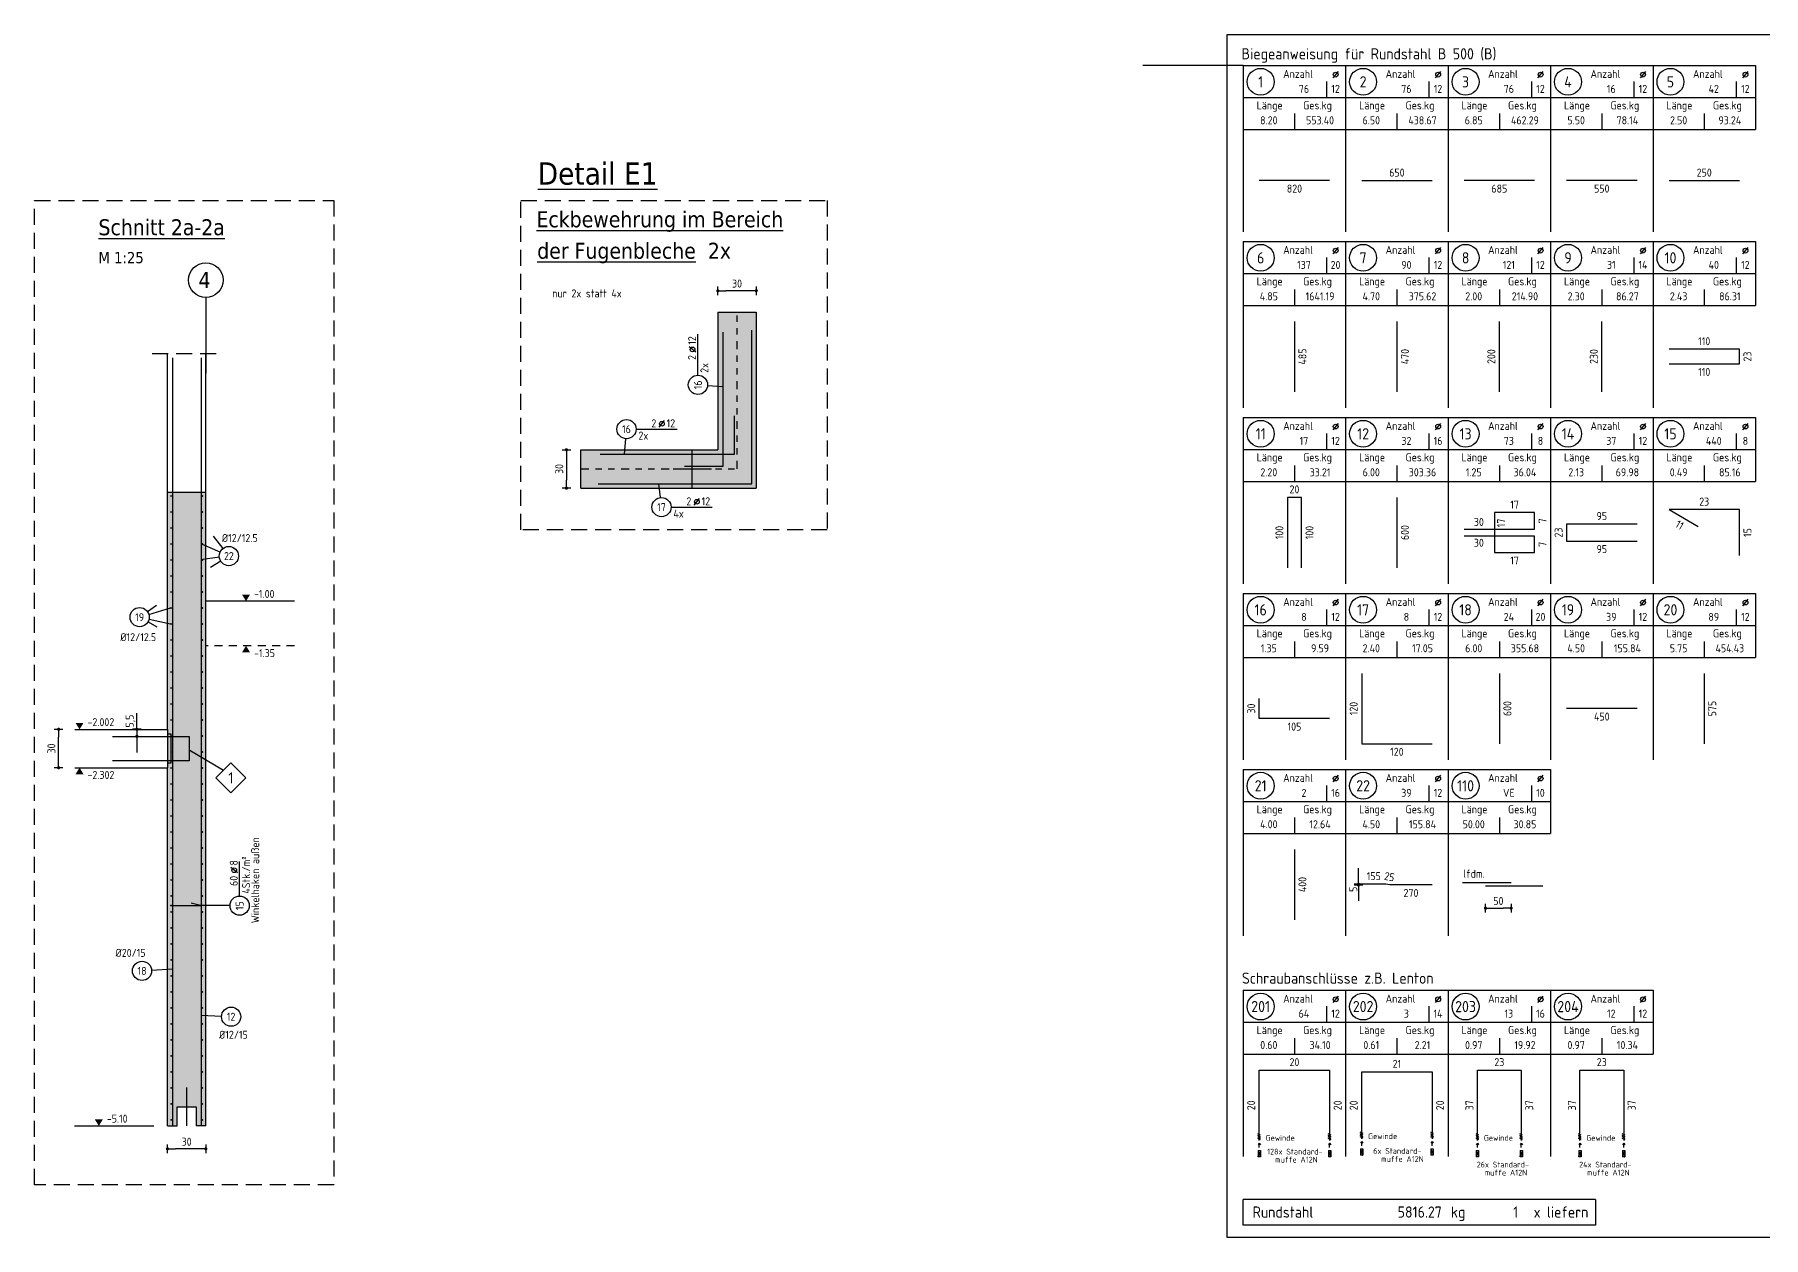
# Model space of a CAD drawing. Extents: x -17 to 74, y -15 to 121.
# Drawn here: x 12.79 to 39.79, y 0.64 to 19.44 of the extents above; entities that cross this region are included whole.
import ezdxf
from ezdxf.enums import TextEntityAlignment as Align

# ---------------------------------------------------------------- set-up
doc = ezdxf.new("R2010")
doc.units = 0
doc.header["$LTSCALE"] = 0.5
for name, pattern in [('AUSGEZOGEN', [1000.01, 1000, 0.01]), ('DASHED', [0.75, 0.5, -0.25]), ('GETRENNT2', [0.625, 0.25, -0.125, 0, -0.125, 0, -0.125]), ('STRICHLINIE', [0.75, 0.5, -0.25]), ('VERDECKT', [0.375, 0.25, -0.125])]:
    doc.linetypes.add(name, pattern=pattern)
for name, color, linetype in [('ACHSEN', 7, 'Continuous'), ('AFU', 7, 'Continuous'), ('BETON', 7, 'Continuous'), ('DETAIL', 7, 'Continuous'), ('Fugenband', 7, 'Continuous'), ('grau_mittel', 7, 'Continuous'), ('HBT', 7, 'Continuous'), ('HILFE', 7, 'Continuous'), ('koten', 7, 'Continuous'), ('MASSE', 7, 'Continuous'), ('OBJEKT', 7, 'Continuous'), ('RND', 7, 'Continuous'), ('RND_BILD', 7, 'Continuous'), ('SFP_Achsen', 7, 'Continuous'), ('STAHL', 7, 'Continuous'), ('TEXT', 7, 'Continuous'), ('VERDECKT', 7, 'Continuous')]:
    doc.layers.add(name, color=color, linetype=linetype)
doc.layers.add('NOPLOT', color=7, linetype='Continuous', plot=False)
doc.styles.add('helv', font='tahoma.ttf')
doc.styles.add('txt', font='isocp.shx')
doc.linetypes.add('AFU_50K', pattern='A,0.15,["/",Standard,S=0.2,R=0,X=-0.01,Y=-0.1],0.07,["/",Standard,S=0.2,R=0,X=-0.01,Y=-0.1],0.15', length=0.37)
doc.dimstyles.new('DOT_I', dxfattribs={"dimscale": 0.5, "dimtxt": 0.25, "dimasz": 0.25, "dimexe": 0.1, "dimexo": 0.3, "dimgap": 0.1, "dimtad": 1, "dimdec": 3, "dimzin": 3, "dimtxsty": 'txt', "dimblk": 'DOT', "dimblk1": 'DOT', "dimblk2": 'DOT', "dimsah": 1, "dimcen": 0.1, "dimse1": 1, "dimse2": 1, "dimazin": 0, "dimtfac": 1, "dimtdec": 4, "dimtix": 1, "dimtmove": 2, "dimatfit": 3, "dimfxl": 0, "dimtvp": 1, "dimtolj": 1, "dimtzin": 0, "dimarcsym": 0})

# ---------------------------------------------------------------- blocks, each defined once
blk = doc.blocks.new('DOT')
at = {"layer": 'MASSE', "color": 7, "linetype": 'Continuous'}
for p, q in [((0, 0), (-1, 0)), ((0, 0.54), (0, -0.54))]:
    blk.add_line(p, q, dxfattribs=at)
at = {"layer": 'MASSE', "color": 7, "linetype": 'Continuous', "const_width": 0.2}
blk.add_lwpolyline([(-0.1, 0, 1), (0.1, 0, 1)], format="xyb", close=True, dxfattribs=at)
blk = doc.blocks.new('*D16')
at = {"layer": 'Defpoints', "color": 0, "linetype": 'AUSGEZOGEN', "transparency": 16777216}
for p in [(23.462, 15.432), (23.462, 15.432), (24.062, 15.432)]:
    blk.add_point(p, dxfattribs=at)
at = {"layer": 'MASSE', "color": 0, "linetype": 'AUSGEZOGEN', "lineweight": -2, "transparency": 16777216}
blk.add_line((23.937, 15.432), (23.587, 15.432), dxfattribs=at)
at = {"layer": 'MASSE', "color": 0, "linetype": 'AUSGEZOGEN', "lineweight": -2, "transparency": 16777216, "xscale": 0.125, "yscale": 0.125, "zscale": 0.125, "rotation": 180}
blk.add_blockref('DOT', (23.462, 15.432), dxfattribs=at)
at = {"layer": 'MASSE', "color": 0, "linetype": 'AUSGEZOGEN', "lineweight": -2, "transparency": 16777216, "xscale": 0.125, "yscale": 0.125, "zscale": 0.125}
blk.add_blockref('DOT', (24.062, 15.432), dxfattribs=at)
at = {"layer": 'MASSE', "color": 0, "linetype": 'AUSGEZOGEN', "transparency": 16777216, "insert": (23.762, 15.544), "char_height": 0.125, "attachment_point": 5, "style": 'txt'}
blk.add_mtext('\\A1;30', dxfattribs=at)
blk = doc.blocks.new('*D23')
at = {"layer": 'Defpoints', "color": 0, "linetype": 'AUSGEZOGEN', "transparency": 16777216}
for p in [(21.097, 12.947), (21.097, 12.347), (21.097, 12.347)]:
    blk.add_point(p, dxfattribs=at)
at = {"layer": 'MASSE', "color": 0, "linetype": 'AUSGEZOGEN', "lineweight": -2, "transparency": 16777216}
blk.add_line((21.097, 12.822), (21.097, 12.472), dxfattribs=at)
at = {"layer": 'MASSE', "color": 0, "linetype": 'AUSGEZOGEN', "lineweight": -2, "transparency": 16777216, "xscale": 0.125, "yscale": 0.125, "zscale": 0.125}
for p, rotation in [((21.097, 12.947), 90), ((21.097, 12.347), 270)]:
    blk.add_blockref('DOT', p, dxfattribs=dict(at, rotation=rotation))
at = {"layer": 'MASSE', "color": 0, "linetype": 'AUSGEZOGEN', "transparency": 16777216, "insert": (20.985, 12.647), "char_height": 0.125, "attachment_point": 5, "rotation": 90, "style": 'txt'}
blk.add_mtext('\\A1;30', dxfattribs=at)
blk = doc.blocks.new('RND_LEI')
at = {"layer": 'RND', "color": 7, "linetype": 'Continuous'}
blk.add_line((1.022, 0.066), (1.19, 0.27), dxfattribs=at)
for centre, radius in [((0, 0), 0.3), ((1.106, 0.168), 0.075)]:
    blk.add_circle(centre, radius, dxfattribs=at)
at = {"layer": 'RND', "color": 7, "linetype": 'Continuous', "style": 'txt'}
blk.add_attdef('POSL', text='', height=0.25, dxfattribs=at).set_placement((0, 0), align=Align.MIDDLE)
blk.add_attdef('ANZ', text='', height=0.25, dxfattribs=at).set_placement((0.931, 0.057), align=Align.RIGHT)
for tag, p in [('DUM', (1.253, 0.057)), ('ABSTD', (1.674, 0.057)), ('POSTXT', (0.374, -0.327))]:
    blk.add_attdef(tag, p, '', height=0.25, dxfattribs=at)
blk = doc.blocks.new('okrd_u')
at = {"layer": 'koten', "color": 7, "linetype": 'Continuous'}
blk.add_solid([(-0.125, -0.202), (0.125, -0.202), (0, 0)], dxfattribs=at)
at = {"layer": 'koten', "style": 'txt'}
blk.add_attdef('OKRD', (0.25, -0.35), '', height=0.25, dxfattribs=at)
blk = doc.blocks.new('okrd_o')
at = {"layer": 'koten', "color": 7, "linetype": 'Continuous'}
blk.add_solid([(-0.125, 0.202), (0.125, 0.202), (0, 0)], dxfattribs=at)
at = {"layer": 'koten', "style": 'txt'}
blk.add_attdef('OKRD', (0.25, 0.1), '', height=0.25, dxfattribs=at)
blk = doc.blocks.new('*D37')
at = {"layer": 'Defpoints', "color": 0, "linetype": 'AUSGEZOGEN', "transparency": 16777216}
for p in [(14.866, 2.023), (14.866, 2.023), (15.466, 2.023)]:
    blk.add_point(p, dxfattribs=at)
at = {"layer": 'MASSE', "color": 0, "linetype": 'AUSGEZOGEN', "lineweight": -2, "transparency": 16777216}
blk.add_line((15.341, 2.023), (14.991, 2.023), dxfattribs=at)
at = {"layer": 'MASSE', "color": 0, "linetype": 'AUSGEZOGEN', "lineweight": -2, "transparency": 16777216, "xscale": 0.125, "yscale": 0.125, "zscale": 0.125, "rotation": 180}
blk.add_blockref('DOT', (14.866, 2.023), dxfattribs=at)
at = {"layer": 'MASSE', "color": 0, "linetype": 'AUSGEZOGEN', "lineweight": -2, "transparency": 16777216, "xscale": 0.125, "yscale": 0.125, "zscale": 0.125}
blk.add_blockref('DOT', (15.466, 2.023), dxfattribs=at)
at = {"layer": 'MASSE', "color": 0, "linetype": 'AUSGEZOGEN', "transparency": 16777216, "insert": (15.166, 2.135), "char_height": 0.125, "attachment_point": 5, "style": 'txt'}
blk.add_mtext('\\A1;30', dxfattribs=at)
blk = doc.blocks.new('RND_HIN')
at = {"layer": 'RND', "color": 7, "linetype": 'Continuous'}
blk.add_circle((0, 0), 0.3, dxfattribs=at)
at = {"layer": 'RND', "color": 7, "linetype": 'Continuous', "style": 'txt'}
blk.add_attdef('POSI', text='', height=0.25, dxfattribs=at).set_placement((0, 0), align=Align.MIDDLE)
blk = doc.blocks.new('*D38')
at = {"layer": 'Defpoints', "color": 0, "linetype": 'AUSGEZOGEN', "transparency": 16777216}
for p in [(13.166, 8.579), (13.166, 8.579), (13.166, 7.979)]:
    blk.add_point(p, dxfattribs=at)
at = {"layer": 'MASSE', "color": 0, "linetype": 'AUSGEZOGEN', "lineweight": -2, "transparency": 16777216}
blk.add_line((13.166, 8.104), (13.166, 8.454), dxfattribs=at)
at = {"layer": 'MASSE', "color": 0, "linetype": 'AUSGEZOGEN', "lineweight": -2, "transparency": 16777216, "xscale": 0.125, "yscale": 0.125, "zscale": 0.125}
for p, rotation in [((13.166, 8.579), 90), ((13.166, 7.979), 270)]:
    blk.add_blockref('DOT', p, dxfattribs=dict(at, rotation=rotation))
at = {"layer": 'MASSE', "color": 0, "linetype": 'AUSGEZOGEN', "transparency": 16777216, "insert": (13.054, 8.279), "char_height": 0.125, "attachment_point": 5, "rotation": 90, "style": 'txt'}
blk.add_mtext('\\A1;30', dxfattribs=at)
blk = doc.blocks.new('Muffe%%C28')
at = {"layer": 'STAHL', "color": 102, "linetype": 'AUSGEZOGEN'}
for p, q in [((-0.01, 0.117), (-0.011, 0.116)), ((-0.011, 0.116), (-0.011, 0.017)), ((-0.011, 0.017), (-0.01, 0.016)), ((0.025, 0.117), (-0.01, 0.117)), ((-0.01, 0.016), (0.025, 0.016)), ((-0.007, 0.116), (-0.008, 0.117)), ((-0.007, 0.017), (-0.008, 0.016)), ((-0.007, 0.116), (-0.002, 0.072)), ((-0.007, 0.017), (-0.002, 0.061)), ((0.018, 0.07), (-0.003, 0.07)), ((-0.003, 0.063), (0.018, 0.063)), ((-0.002, 0.072), (-0.002, 0.066)), ((-0.002, 0.061), (-0.002, 0.066)), ((0.022, 0.116), (0.017, 0.072)), ((0.017, 0.072), (0.017, 0.066)), ((0.017, 0.061), (0.017, 0.066)), ((0.022, 0.017), (0.017, 0.061)), ((0.022, 0.116), (0.023, 0.117)), ((0.022, 0.017), (0.023, 0.016)), ((0.026, 0.116), (0.025, 0.117)), ((0.025, 0.016), (0.026, 0.017)), ((0.026, 0.116), (0.026, 0.017))]:
    blk.add_line(p, q, dxfattribs=at)
at = {"layer": 'TEXT', "color": 102, "linetype": 'AUSGEZOGEN'}
for p, q in [((-0.002, 0.074), (0.017, 0.074)), ((-0.002, 0.059), (0.017, 0.059))]:
    blk.add_line(p, q, dxfattribs=at)
blk = doc.blocks.new('*D44')
at = {"layer": 'Defpoints', "color": 0, "linetype": 'AUSGEZOGEN', "transparency": 16777216}
for p in [(14.389, 8.579), (14.389, 8.469), (14.389, 8.469)]:
    blk.add_point(p, dxfattribs=at)
at = {"layer": 'MASSE', "color": 0, "linetype": 'AUSGEZOGEN', "lineweight": -2, "transparency": 16777216}
for p, q in [((14.389, 8.704), (14.389, 8.829)), ((14.389, 8.579), (14.389, 8.469)), ((14.389, 8.344), (14.389, 8.219))]:
    blk.add_line(p, q, dxfattribs=at)
at = {"layer": 'MASSE', "color": 0, "linetype": 'AUSGEZOGEN', "lineweight": -2, "transparency": 16777216, "xscale": 0.125, "yscale": 0.125, "zscale": 0.125}
for p, rotation in [((14.389, 8.579), 270), ((14.389, 8.469), 90)]:
    blk.add_blockref('DOT', p, dxfattribs=dict(at, rotation=rotation))
at = {"layer": 'MASSE', "color": 0, "linetype": 'AUSGEZOGEN', "transparency": 16777216, "insert": (14.291, 8.707), "char_height": 0.125, "attachment_point": 5, "rotation": 90, "style": 'txt'}
blk.add_mtext('\\A1;5,5', dxfattribs=at)
blk = doc.blocks.new('RND_LIS2')
at = {"layer": 'RND', "color": 3, "linetype": 'Continuous'}
for p, q in [((0, 0), (0, -5.2)), ((0, 0), (3.2, 0)), ((3.2, 0), (3.2, -2)), ((2.6, -0.503), (2.6, -1)), ((0, -1), (3.2, -1)), ((1.6, -1.503), (1.6, -2)), ((0, -2), (3.2, -2))]:
    blk.add_line(p, q, dxfattribs=at)
at = {"layer": 'RND', "color": 7, "linetype": 'Continuous'}
blk.add_line((2.805, -0.39), (2.973, -0.186), dxfattribs=at)
at = {"layer": 'RND', "color": 1, "linetype": 'Continuous'}
blk.add_circle((0.545, -0.513), 0.42, dxfattribs=at)
at = {"layer": 'RND', "color": 7, "linetype": 'Continuous'}
blk.add_circle((2.889, -0.288), 0.075, dxfattribs=at)
at = {"layer": 'RND', "color": 7, "linetype": 'Continuous', "style": 'txt'}
for s, p in [('Anzahl', (1.249, -0.391)), ('Länge', (0.42, -1.373)), ('Ges.kg', (1.872, -1.373))]:
    blk.add_text(s, height=0.25, dxfattribs=at).set_placement(p)
at = {"layer": 'RND', "color": 1, "linetype": 'Continuous', "style": 'txt'}
blk.add_attdef('POS1', text='', height=0.35, dxfattribs=at).set_placement((0.545, -0.513), align=Align.MIDDLE)
at = {"layer": 'RND', "color": 7, "linetype": 'Continuous', "style": 'txt'}
for tag, p in [('STK1', (1.897, -0.859)), ('DS1', (2.885, -0.859)), ('LANG1', (0.8, -1.841)), ('GEW', (2.4, -1.841))]:
    blk.add_attdef(tag, text='', height=0.25, dxfattribs=at).set_placement(p, align=Align.CENTER)
blk = doc.blocks.new('*D45')
at = {"layer": 'Defpoints', "color": 0, "linetype": 'AUSGEZOGEN', "transparency": 16777216}
for p in [(35.452, 6.133), (35.852, 6.133), (35.852, 5.783)]:
    blk.add_point(p, dxfattribs=at)
at = {"layer": 'RND', "color": 0, "linetype": 'AUSGEZOGEN', "lineweight": -2, "transparency": 16777216}
blk.add_line((35.577, 5.783), (35.727, 5.783), dxfattribs=at)
at = {"layer": 'RND', "color": 0, "linetype": 'AUSGEZOGEN', "lineweight": -2, "transparency": 16777216, "xscale": 0.125, "yscale": 0.125, "zscale": 0.125, "rotation": 180}
blk.add_blockref('DOT', (35.452, 5.783), dxfattribs=at)
at = {"layer": 'RND', "color": 0, "linetype": 'AUSGEZOGEN', "lineweight": -2, "transparency": 16777216, "xscale": 0.125, "yscale": 0.125, "zscale": 0.125}
blk.add_blockref('DOT', (35.852, 5.783), dxfattribs=at)
at = {"layer": 'RND', "color": 0, "linetype": 'AUSGEZOGEN', "transparency": 16777216, "insert": (35.652, 5.896), "char_height": 0.125, "attachment_point": 5, "style": 'txt'}
blk.add_mtext('\\A1;50', dxfattribs=at)
blk = doc.blocks.new('*D54')
at = {"layer": 'Defpoints', "color": 0, "linetype": 'AUSGEZOGEN', "transparency": 16777216}
for p in [(33.467, 6.159), (33.467, 6.159), (33.467, 6.147)]:
    blk.add_point(p, dxfattribs=at)
at = {"layer": 'RND_BILD', "color": 0, "linetype": 'AUSGEZOGEN', "lineweight": -2, "transparency": 16777216}
for p, q in [((33.467, 6.284), (33.467, 6.409)), ((33.467, 6.147), (33.467, 6.159)), ((33.467, 6.022), (33.467, 5.897))]:
    blk.add_line(p, q, dxfattribs=at)
at = {"layer": 'RND_BILD', "color": 0, "linetype": 'AUSGEZOGEN', "lineweight": -2, "transparency": 16777216, "xscale": 0.125, "yscale": 0.125, "zscale": 0.125}
for p, rotation in [((33.467, 6.159), 270), ((33.467, 6.147), 90)]:
    blk.add_blockref('DOT', p, dxfattribs=dict(at, rotation=rotation))
at = {"layer": 'RND_BILD', "color": 0, "linetype": 'AUSGEZOGEN', "transparency": 16777216, "insert": (33.386, 6.079), "char_height": 0.125, "attachment_point": 5, "rotation": 90, "style": 'txt'}
blk.add_mtext('\\A1;5', dxfattribs=at)
blk = doc.blocks.new('RND_SUM')
at = {"layer": 'RND', "color": 5, "linetype": 'Continuous'}
for p, q in [((0, 0), (0, 0.8)), ((11, 0.8), (0, 0.8)), ((11, 0.8), (11, 0)), ((11, 0), (0, 0))]:
    blk.add_line(p, q, dxfattribs=at)
at = {"layer": 'RND', "color": 1, "linetype": 'Continuous', "style": 'txt'}
for s, p in [('Rundstahl', (0.292, 0.235)), ('kg', (6.483, 0.235))]:
    blk.add_text(s, height=0.35, dxfattribs=at).set_placement(p)
blk.add_text('x liefern', height=0.35, dxfattribs=at).set_placement((10.784, 0.235), align=Align.RIGHT)
for tag, p in [('RND-S', (6.203, 0.235)), ('RND-Z', (8.59, 0.235))]:
    blk.add_attdef(tag, text='', height=0.35, dxfattribs=at).set_placement(p, align=Align.RIGHT)

msp = doc.modelspace()

# ---------------------------------------------------------------- hatches: boundary and pattern name
at = {"layer": 'grau_mittel'}
for points in [[(23.46196, 12.94673), (21.32466, 12.94673), (21.32466, 12.34673), (24.06196, 12.34673), (24.06196, 15.0973), (23.46196, 15.0973)], [(15.46573, 12.2823), (14.86573, 12.2823), (14.86573, 8.5786), (14.86573, 7.9786), (14.86573, 2.3823), (15.01573, 2.3823), (15.01573, 2.6823), (15.31573, 2.6823), (15.31573, 2.3823), (15.46573, 2.3823)]]:
    msp.add_hatch(color=61, dxfattribs=at).paths.add_polyline_path(points)

# ---------------------------------------------------------------- linework, layer by layer
at = {"layer": 'ACHSEN', "color": 140, "linetype": 'AUSGEZOGEN'}
msp.add_line((15.46573, 15.32824), (15.46573, 14.14292), dxfattribs=at)
at = {"layer": 'AFU', "color": 8, "linetype": 'AFU_50K'}
for p, q in [((23.06196, 12.34673), (23.06196, 12.94673)), ((14.86573, 12.2823), (15.46573, 12.2823)), ((14.86573, 8.5786), (14.86573, 7.9786))]:
    msp.add_line(p, q, dxfattribs=at)
at = {"layer": 'AFU', "color": 5, "linetype": 'AUSGEZOGEN'}
msp.add_line((22.76196, 12.64673), (23.36196, 12.64673), dxfattribs=at)
at = {"layer": 'AFU', "color": 1, "linetype": 'AUSGEZOGEN'}
msp.add_line((15.16573, 2.9823), (15.16573, 2.3823), dxfattribs=at)
at = {"layer": 'AFU', "color": 8, "linetype": 'AUSGEZOGEN'}
for p, q in [((15.01573, 2.6823), (15.31573, 2.6823)), ((15.01573, 2.3823), (15.01573, 2.6823)), ((15.31573, 2.6823), (15.31573, 2.3823)), ((14.86573, 2.3823), (15.01573, 2.3823)), ((15.46573, 2.3823), (15.31573, 2.3823))]:
    msp.add_line(p, q, dxfattribs=at)
at = {"layer": 'BETON', "color": 6, "linetype": 'AUSGEZOGEN'}
for p, q in [((23.46196, 15.0973), (23.46196, 12.94673)), ((24.06196, 15.0973), (24.06196, 12.34673)), ((14.86573, 8.5786), (14.86573, 14.45245)), ((15.46573, 2.3823), (15.46573, 14.45245)), ((21.32466, 12.94673), (23.46196, 12.94673)), ((21.32466, 12.34673), (24.06196, 12.34673)), ((13.41856, 8.5786), (14.86573, 8.5786)), ((13.41856, 7.9786), (14.86573, 7.9786)), ((14.86573, 2.3823), (14.86573, 7.9786))]:
    msp.add_line(p, q, dxfattribs=at)
at = {"layer": 'DETAIL', "color": 102, "linetype": 'STRICHLINIE'}
for points in [[(12.7912, 1.46238), (12.7912, 16.84031), (17.46665, 16.84031), (17.46665, 1.46238)], [(20.38637, 11.69519), (20.38637, 16.84031), (25.16884, 16.84031), (25.16884, 11.69519)]]:
    msp.add_lwpolyline(points, close=True, dxfattribs=at)
at = {"layer": 'Fugenband', "color": 1, "linetype": 'GETRENNT2'}
for p, q in [((23.76196, 12.64673), (23.76196, 15.0973)), ((21.32466, 12.64673), (23.76196, 12.64673))]:
    msp.add_line(p, q, dxfattribs=at)
at = {"layer": 'HBT', "color": 1, "linetype": 'AUSGEZOGEN'}
msp.add_lwpolyline([(14.00573, 8.4686), (14.86573, 8.4686), (15.20573, 8.4686), (15.20573, 8.0886), (14.86573, 8.0886), (14.00573, 8.0886)], dxfattribs=at)
at = {"layer": 'HBT', "color": 102, "linetype": 'AUSGEZOGEN'}
msp.add_lwpolyline([(14.86573, 8.5006), (14.86573, 8.0566), (14.92573, 8.0566), (14.92573, 8.5006)], close=True, dxfattribs=at)
at = {"layer": 'HBT', "color": 1, "linetype": 'Continuous'}
msp.add_lwpolyline([(15.62412, 7.82081), (15.85746, 8.05416), (16.09081, 7.82081), (15.85746, 7.58747)], close=True, dxfattribs=at)
at = {"layer": 'HILFE', "color": 102, "linetype": 'DASHED'}
msp.add_line((14.62853, 14.45245), (15.66573, 14.45245), dxfattribs=at)
at = {"layer": 'HILFE', "color": 102, "linetype": 'AUSGEZOGEN'}
for p, q in [((15.74079, 7.93748), (15.20573, 8.25154)), ((13.41677, 2.3823), (14.65226, 2.3823))]:
    msp.add_line(p, q, dxfattribs=at)
at = {"layer": 'NOPLOT', "color": 191, "linetype": 'AUSGEZOGEN'}
for p, q in [((31.66703, 18.95325), (30.09759, 18.95325)), ((23.46196, 15.0973), (24.06196, 15.0973)), ((21.32466, 12.34673), (21.32466, 12.94673))]:
    msp.add_line(p, q, dxfattribs=at)
at = {"layer": 'OBJEKT', "color": 7, "linetype": 'AUSGEZOGEN'}
msp.add_line((16.85061, 10.5823), (15.46573, 10.5823), dxfattribs=at)
at = {"layer": 'RND', "color": 7, "linetype": 'AUSGEZOGEN'}
for p, q in [((23.15118, 14.112), (23.15118, 14.752)), ((22.18557, 13.26945), (22.82557, 13.26945)), ((22.73202, 12.05083), (23.37202, 12.05083)), ((15.99358, 5.97394), (15.99358, 6.51394))]:
    msp.add_line(p, q, dxfattribs=at)
at = {"layer": 'RND', "color": 102, "linetype": 'AUSGEZOGEN'}
for p, q in [((23.30084, 13.95195), (23.54241, 13.93572)), ((22.02151, 13.12011), (21.99875, 12.87833)), ((22.56591, 12.19996), (22.54249, 12.41673)), ((15.6882, 11.34648), (15.41443, 11.46684)), ((15.7342, 11.40512), (15.58506, 11.59947)), ((15.67679, 11.26665), (15.42075, 11.23314)), ((15.69796, 11.20719), (15.54083, 11.10998)), ((14.55334, 10.41947), (14.69395, 10.52109)), ((14.57561, 10.37415), (14.91589, 10.47477)), ((14.57824, 10.29929), (14.91589, 10.22477)), ((14.56262, 10.2583), (14.69798, 10.18246)), ((15.84358, 5.8246), (15.38148, 5.8266)), ((14.61934, 4.81431), (14.94271, 4.83609)), ((15.71126, 4.09313), (15.39182, 4.10471))]:
    msp.add_line(p, q, dxfattribs=at)
at = {"layer": 'RND', "color": 1, "linetype": 'AUSGEZOGEN'}
for points in [[(21.59196, 12.41673), (23.99196, 12.41673), (23.99196, 14.81673)], [(23.54241, 14.78673), (23.54241, 12.68673), (22.94241, 12.68673)], [(14.94271, 14.3823), (14.94271, 2.3823)], [(15.39182, 14.3823), (15.39182, 2.3823)], [(21.62196, 12.87833), (23.72196, 12.87833), (23.72196, 13.47833)], [(35.09432, 6.18347), (35.8523, 6.18347)], [(35.4523, 6.13347), (36.34408, 6.13347)], [(14.92148, 5.8266), (15.38148, 5.8266), (15.23658, 5.8641)]]:
    msp.add_lwpolyline(points, dxfattribs=at)
at = {"layer": 'RND', "color": 7, "linetype": 'AUSGEZOGEN', "const_width": 0.014}
for points in [[(14.91589, 12.22477, 1), (14.92989, 12.22477, 1)], [(15.40487, 12.22477, 1), (15.41887, 12.22477, 1)], [(14.91589, 11.97477, 1), (14.92989, 11.97477, 1)], [(15.40487, 11.97477, 1), (15.41887, 11.97477, 1)], [(14.91589, 11.72477, 1), (14.92989, 11.72477, 1)], [(15.40487, 11.72477, 1), (15.41887, 11.72477, 1)], [(14.91589, 11.47477, 1), (14.92989, 11.47477, 1)], [(15.40487, 11.47477, 1), (15.41887, 11.47477, 1)], [(14.91589, 11.22477, 1), (14.92989, 11.22477, 1)], [(15.40487, 11.22477, 1), (15.41887, 11.22477, 1)], [(14.91589, 10.97477, 1), (14.92989, 10.97477, 1)], [(15.40487, 10.97477, 1), (15.41887, 10.97477, 1)], [(14.91589, 10.72477, 1), (14.92989, 10.72477, 1)], [(15.40487, 10.72477, 1), (15.41887, 10.72477, 1)], [(14.91589, 10.47477, 1), (14.92989, 10.47477, 1)], [(15.40487, 10.47477, 1), (15.41887, 10.47477, 1)], [(14.91589, 10.22477, 1), (14.92989, 10.22477, 1)], [(15.40487, 10.22477, 1), (15.41887, 10.22477, 1)], [(14.91589, 9.97477, 1), (14.92989, 9.97477, 1)], [(14.91589, 9.72477, 1), (14.92989, 9.72477, 1)], [(15.40487, 9.97477, 1), (15.41887, 9.97477, 1)], [(15.40487, 9.72477, 1), (15.41887, 9.72477, 1)], [(14.91589, 9.47477, 1), (14.92989, 9.47477, 1)], [(15.40487, 9.47477, 1), (15.41887, 9.47477, 1)], [(14.91589, 9.22477, 1), (14.92989, 9.22477, 1)], [(15.40487, 9.22477, 1), (15.41887, 9.22477, 1)], [(14.91589, 8.97477, 1), (14.92989, 8.97477, 1)], [(15.40487, 8.97477, 1), (15.41887, 8.97477, 1)], [(14.91589, 8.72477, 1), (14.92989, 8.72477, 1)], [(15.40487, 8.72477, 1), (15.41887, 8.72477, 1)], [(14.91589, 8.47477, 1), (14.92989, 8.47477, 1)], [(15.40487, 8.47477, 1), (15.41887, 8.47477, 1)], [(14.91589, 8.22477, 1), (14.92989, 8.22477, 1)], [(15.40487, 8.22477, 1), (15.41887, 8.22477, 1)], [(14.91589, 7.97477, 1), (14.92989, 7.97477, 1)], [(15.40487, 7.97477, 1), (15.41887, 7.97477, 1)], [(14.91589, 7.72477, 1), (14.92989, 7.72477, 1)], [(15.40487, 7.72477, 1), (15.41887, 7.72477, 1)], [(14.91589, 7.47477, 1), (14.92989, 7.47477, 1)], [(15.40487, 7.47477, 1), (15.41887, 7.47477, 1)], [(14.91589, 7.22477, 1), (14.92989, 7.22477, 1)], [(15.40487, 7.22477, 1), (15.41887, 7.22477, 1)], [(14.91589, 6.97477, 1), (14.92989, 6.97477, 1)], [(15.40487, 6.97477, 1), (15.41887, 6.97477, 1)], [(14.91589, 6.72477, 1), (14.92989, 6.72477, 1)], [(14.91589, 6.47477, 1), (14.92989, 6.47477, 1)], [(15.40487, 6.72477, 1), (15.41887, 6.72477, 1)], [(15.40487, 6.47477, 1), (15.41887, 6.47477, 1)], [(14.91589, 6.22477, 1), (14.92989, 6.22477, 1)], [(15.40487, 6.22477, 1), (15.41887, 6.22477, 1)], [(14.91589, 5.97477, 1), (14.92989, 5.97477, 1)], [(15.40487, 5.97477, 1), (15.41887, 5.97477, 1)], [(14.92848, 5.8266, -1), (14.91448, 5.8266, -1)], [(14.91589, 5.72477, 1), (14.92989, 5.72477, 1)], [(15.40487, 5.72477, 1), (15.41887, 5.72477, 1)], [(14.91589, 5.47477, 1), (14.92989, 5.47477, 1)], [(15.40487, 5.47477, 1), (15.41887, 5.47477, 1)], [(14.91589, 5.22477, 1), (14.92989, 5.22477, 1)], [(15.40487, 5.22477, 1), (15.41887, 5.22477, 1)], [(14.91589, 4.97477, 1), (14.92989, 4.97477, 1)], [(15.40487, 4.97477, 1), (15.41887, 4.97477, 1)], [(14.91589, 4.72477, 1), (14.92989, 4.72477, 1)], [(15.40487, 4.72477, 1), (15.41887, 4.72477, 1)], [(14.91589, 4.47477, 1), (14.92989, 4.47477, 1)], [(15.40487, 4.47477, 1), (15.41887, 4.47477, 1)], [(14.91589, 4.22477, 1), (14.92989, 4.22477, 1)], [(15.40487, 4.22477, 1), (15.41887, 4.22477, 1)], [(14.91589, 3.97477, 1), (14.92989, 3.97477, 1)], [(15.40487, 3.97477, 1), (15.41887, 3.97477, 1)], [(14.91589, 3.72477, 1), (14.92989, 3.72477, 1)], [(15.40487, 3.72477, 1), (15.41887, 3.72477, 1)], [(14.91589, 3.47477, 1), (14.92989, 3.47477, 1)], [(15.40487, 3.47477, 1), (15.41887, 3.47477, 1)], [(14.91589, 3.22477, 1), (14.92989, 3.22477, 1)], [(14.91589, 2.97477, 1), (14.92989, 2.97477, 1)], [(15.40487, 3.22477, 1), (15.41887, 3.22477, 1)], [(15.40487, 2.97477, 1), (15.41887, 2.97477, 1)], [(14.91589, 2.72477, 1), (14.92989, 2.72477, 1)], [(15.40487, 2.72477, 1), (15.41887, 2.72477, 1)], [(14.91589, 2.47477, 1), (14.92989, 2.47477, 1)], [(15.40487, 2.47477, 1), (15.41887, 2.47477, 1)]]:
    msp.add_lwpolyline(points, format="xyb", close=True, dxfattribs=at)
at = {"layer": 'RND_BILD', "color": 1, "linetype": 'AUSGEZOGEN'}
for points in [[(33.01703, 17.15325), (31.91703, 17.15325)], [(33.51703, 17.15325), (34.61703, 17.15325)], [(36.21703, 17.15325), (35.11703, 17.15325)], [(37.81703, 17.15325), (36.71703, 17.15325)], [(38.31703, 17.15325), (39.41703, 17.15325)], [(32.46703, 14.95325), (32.46703, 13.85325)], [(34.06703, 14.95325), (34.06703, 13.85325)], [(35.66703, 13.85325), (35.66703, 14.95325)], [(37.26703, 13.85325), (37.26703, 14.95325)], [(38.31703, 14.28825), (39.41703, 14.28825), (39.41703, 14.51825), (38.31703, 14.51825)], [(32.57703, 11.10325), (32.57703, 12.20325), (32.35703, 12.20325), (32.35703, 11.10325)], [(34.06703, 12.20325), (34.06703, 11.10325)], [(35.11703, 11.70825), (36.21703, 11.70825), (36.21703, 11.96492), (35.5937, 11.96492), (35.5937, 11.34158), (36.21703, 11.34158), (36.21703, 11.59825), (35.11703, 11.59825)], [(39.41703, 11.29456), (39.41703, 12.01195), (38.31703, 12.01195), (38.77264, 11.7489)], [(37.81703, 11.78641), (36.71703, 11.78641), (36.71703, 11.52009), (37.81703, 11.52009)], [(33.51703, 9.45325), (33.51703, 8.35325), (34.61703, 8.35325)], [(35.66703, 9.45325), (35.66703, 8.35325)], [(38.86703, 9.45325), (38.86703, 8.35325)], [(33.01703, 8.74611), (31.91703, 8.74611), (31.91703, 9.06039)], [(37.81703, 8.90325), (36.71703, 8.90325)], [(32.46703, 6.70325), (32.46703, 5.60325)], [(34.61703, 6.14714), (33.95703, 6.14714), (33.89592, 6.15936), (33.51703, 6.15936)], [(31.91703, 2.15325), (31.91703, 3.25325), (33.01703, 3.25325), (33.01703, 2.15325)], [(35.32514, 2.15325), (35.32514, 3.25325), (36.00892, 3.25325), (36.00892, 2.15325)], [(36.92514, 2.15325), (36.92514, 3.25325), (37.60892, 3.25325), (37.60892, 2.15325)], [(33.51703, 2.17944), (33.51703, 3.22706), (34.61703, 3.22706), (34.61703, 2.17944)]]:
    msp.add_lwpolyline(points, dxfattribs=at)
at = {"layer": 'SFP_Achsen', "color": 7, "linetype": 'AUSGEZOGEN'}
msp.add_circle((15.46573, 15.59871), 0.27048, dxfattribs=at)
at = {"layer": 'TEXT', "color": 102, "linetype": 'AUSGEZOGEN'}
for p, q in [((31.93909, 2.23463), (31.89498, 2.25736)), ((31.93909, 2.21063), (31.89498, 2.23336)), ((31.93909, 2.18663), (31.89498, 2.20936)), ((31.93909, 2.16263), (31.89498, 2.18536)), ((33.03909, 2.23463), (32.99498, 2.25736)), ((33.03909, 2.21063), (32.99498, 2.23336)), ((33.03909, 2.18663), (32.99498, 2.20936)), ((33.03909, 2.16263), (32.99498, 2.18536)), ((33.53909, 2.26082), (33.49498, 2.28355)), ((33.53909, 2.23682), (33.49498, 2.25955)), ((33.53909, 2.21282), (33.49498, 2.23555)), ((33.53909, 2.18882), (33.49498, 2.21155)), ((34.63909, 2.26082), (34.59498, 2.28355)), ((34.63909, 2.23682), (34.59498, 2.25955)), ((34.63909, 2.21282), (34.59498, 2.23555)), ((34.63909, 2.18882), (34.59498, 2.21155)), ((35.3472, 2.23463), (35.30309, 2.25736)), ((35.3472, 2.21063), (35.30309, 2.23336)), ((35.3472, 2.18663), (35.30309, 2.20936)), ((35.3472, 2.16263), (35.30309, 2.18536)), ((36.03098, 2.23463), (35.98687, 2.25736)), ((36.03098, 2.21063), (35.98687, 2.23336)), ((36.03098, 2.18663), (35.98687, 2.20936)), ((36.03098, 2.16263), (35.98687, 2.18536)), ((36.9472, 2.23463), (36.90309, 2.25736)), ((36.9472, 2.21063), (36.90309, 2.23336)), ((36.9472, 2.18663), (36.90309, 2.20936)), ((36.9472, 2.16263), (36.90309, 2.18536)), ((37.63098, 2.23463), (37.58687, 2.25736)), ((37.63098, 2.21063), (37.58687, 2.23336)), ((37.63098, 2.18663), (37.58687, 2.20936)), ((37.63098, 2.16263), (37.58687, 2.18536)), ((31.91721, 2.10989), (31.89919, 2.08468)), ((31.91721, 2.10989), (31.93522, 2.08468)), ((31.91721, 2.04266), (31.91721, 2.10989)), ((33.01721, 2.10989), (32.99919, 2.08468)), ((33.01721, 2.10989), (33.03522, 2.08468)), ((33.01721, 2.04266), (33.01721, 2.10989)), ((33.51721, 2.13608), (33.49919, 2.11087)), ((33.51721, 2.13608), (33.53522, 2.11087)), ((33.51721, 2.06885), (33.51721, 2.13608)), ((34.61721, 2.13608), (34.59919, 2.11087)), ((34.61721, 2.13608), (34.63522, 2.11087)), ((34.61721, 2.06885), (34.61721, 2.13608)), ((35.32531, 2.10989), (35.3073, 2.08468)), ((35.32531, 2.10989), (35.34333, 2.08468)), ((35.32531, 2.04266), (35.32531, 2.10989)), ((36.0091, 2.10989), (35.99108, 2.08468)), ((36.0091, 2.10989), (36.02711, 2.08468)), ((36.0091, 2.04266), (36.0091, 2.10989)), ((36.92531, 2.10989), (36.9073, 2.08468)), ((36.92531, 2.10989), (36.94333, 2.08468)), ((36.92531, 2.04266), (36.92531, 2.10989)), ((37.6091, 2.10989), (37.59108, 2.08468)), ((37.6091, 2.10989), (37.62711, 2.08468)), ((37.6091, 2.04266), (37.6091, 2.10989))]:
    msp.add_line(p, q, dxfattribs=at)
at = {"layer": 'TEXT', "color": 1, "linetype": 'AUSGEZOGEN'}
msp.add_lwpolyline([(31.41512, 19.43537), (40.15456, 19.43537), (40.15456, 0.63882), (31.41512, 0.63882)], close=True, dxfattribs=at)
at = {"layer": 'VERDECKT', "color": 7, "linetype": 'VERDECKT'}
msp.add_line((16.85061, 9.8823), (15.46573, 9.8823), dxfattribs=at)

# ---------------------------------------------------------------- block references
at = {"layer": 'koten', "color": 7, "linetype": 'AUSGEZOGEN', "xscale": 0.5, "yscale": 0.5, "zscale": 0.5}
for name, p, values in [('okrd_o', (16.09348, 10.5823), {'OKRD': '-1.00'}), ('okrd_u', (16.09348, 9.8823), {'OKRD': '-1.35'}), ('okrd_o', (13.4934, 8.5786), {'OKRD': '-2.002'}), ('okrd_o', (13.79431, 2.3823), {'OKRD': '-5.10'})]:
    msp.add_blockref(name, p, dxfattribs=at).add_auto_attribs(values)
at = {"layer": 'koten', "color": 7, "linetype": 'AFU_50K', "xscale": 0.5, "yscale": 0.5, "zscale": 0.5}
msp.add_blockref('okrd_u', (13.4934, 7.9786), dxfattribs=at).add_auto_attribs({'OKRD': '-2.302'})
at = {"layer": 'OBJEKT', "color": 7, "linetype": 'AUSGEZOGEN', "xscale": -1}
for p in [(31.9247, 1.88057), (33.0247, 1.88057), (33.5247, 1.90676), (34.6247, 1.90676), (35.3328, 1.88057), (36.01659, 1.88057), (36.9328, 1.88057), (37.61659, 1.88057)]:
    msp.add_blockref('Muffe%%C28', p, dxfattribs=at)
at = {"layer": 'RND', "color": 7, "linetype": 'AUSGEZOGEN', "xscale": 0.5, "yscale": 0.5, "zscale": 0.5, "rotation": 90}
for p, values in [((23.15118, 13.962), {'POSL': '16', 'DUM': '12', 'ANZ': '2', 'POSTXT': '2x'}), ((15.99358, 5.82394), {'POSL': '15', 'DUM': '8', 'ANZ': '60', 'POSTXT': '4Stk./m²'})]:
    msp.add_blockref('RND_LEI', p, dxfattribs=at).add_auto_attribs(values)
at = {"layer": 'RND', "color": 7, "linetype": 'AUSGEZOGEN', "xscale": 0.5, "yscale": 0.5, "zscale": 0.5}
for name, p, values in [('RND_LEI', (22.03557, 13.26945), {'POSL': '16', 'DUM': '12', 'ANZ': '2', 'POSTXT': '2x'}), ('RND_LEI', (22.58202, 12.05083), {'POSL': '17', 'DUM': '12', 'ANZ': '2', 'POSTXT': '4x'}), ('RND_HIN', (15.82552, 11.28611), {'POSI': '22'}), ('RND_HIN', (14.43176, 10.33162), {'POSI': '19'}), ('RND_HIN', (14.46968, 4.80422), {'POSI': '18'}), ('RND_HIN', (15.86116, 4.0877), {'POSI': '12'})]:
    msp.add_blockref(name, p, dxfattribs=at).add_auto_attribs(values)
at = {"layer": 'RND_BILD', "color": 6, "linetype": 'AUSGEZOGEN', "xscale": 0.5, "yscale": 0.5, "zscale": 0.5}
for p, values in [((31.66703, 18.95325), {'POS1': '1', 'STK1': '76', 'DS1': '12', 'LANG1': '8.20', 'GEW': '553.40'}), ((31.66703, 7.95325), {'POS1': '21', 'STK1': '2', 'DS1': '16', 'LANG1': '4.00', 'GEW': '12.64'})]:
    msp.add_blockref('RND_LIS2', p, dxfattribs=at).add_auto_attribs(values)
at = {"layer": 'RND_BILD', "color": 7, "linetype": 'AUSGEZOGEN', "xscale": 0.5, "yscale": 0.5, "zscale": 0.5}
for name, p, values in [('RND_LIS2', (33.26703, 18.95325), {'POS1': '2', 'STK1': '76', 'DS1': '12', 'LANG1': '6.50', 'GEW': '438.67'}), ('RND_LIS2', (34.86703, 18.95325), {'POS1': '3', 'STK1': '76', 'DS1': '12', 'LANG1': '6.85', 'GEW': '462.29'}), ('RND_LIS2', (36.46703, 18.95325), {'POS1': '4', 'STK1': '16', 'DS1': '12', 'LANG1': '5.50', 'GEW': '78.14'}), ('RND_LIS2', (38.06703, 18.95325), {'POS1': '5', 'STK1': '42', 'DS1': '12', 'LANG1': '2.50', 'GEW': '93.24'}), ('RND_LIS2', (31.66703, 16.20325), {'POS1': '6', 'STK1': '137', 'DS1': '20', 'LANG1': '4.85', 'GEW': '1641.19'}), ('RND_LIS2', (33.26703, 16.20325), {'POS1': '7', 'STK1': '90', 'DS1': '12', 'LANG1': '4.70', 'GEW': '375.62'}), ('RND_LIS2', (34.86703, 16.20325), {'POS1': '8', 'STK1': '121', 'DS1': '12', 'LANG1': '2.00', 'GEW': '214.90'}), ('RND_LIS2', (36.46703, 16.20325), {'POS1': '9', 'STK1': '31', 'DS1': '14', 'LANG1': '2.30', 'GEW': '86.27'}), ('RND_LIS2', (38.06703, 16.20325), {'POS1': '10', 'STK1': '40', 'DS1': '12', 'LANG1': '2.43', 'GEW': '86.31'}), ('RND_LIS2', (31.66703, 13.45325), {'POS1': '11', 'STK1': '17', 'DS1': '12', 'LANG1': '2.20', 'GEW': '33.21'}), ('RND_LIS2', (33.26703, 13.45325), {'POS1': '12', 'STK1': '32', 'DS1': '16', 'LANG1': '6.00', 'GEW': '303.36'}), ('RND_LIS2', (34.86703, 13.45325), {'POS1': '13', 'STK1': '73', 'DS1': '8', 'LANG1': '1.25', 'GEW': '36.04'}), ('RND_LIS2', (36.46703, 13.45325), {'POS1': '14', 'STK1': '37', 'DS1': '12', 'LANG1': '2.13', 'GEW': '69.98'}), ('RND_LIS2', (38.06703, 13.45325), {'POS1': '15', 'STK1': '440', 'DS1': '8', 'LANG1': '0.49', 'GEW': '85.16'}), ('RND_LIS2', (31.66703, 10.70325), {'POS1': '16', 'STK1': '8', 'DS1': '12', 'LANG1': '1.35', 'GEW': '9.59'}), ('RND_LIS2', (33.26703, 10.70325), {'POS1': '17', 'STK1': '8', 'DS1': '12', 'LANG1': '2.40', 'GEW': '17.05'}), ('RND_LIS2', (34.86703, 10.70325), {'POS1': '18', 'STK1': '24', 'DS1': '20', 'LANG1': '6.00', 'GEW': '355.68'}), ('RND_LIS2', (36.46703, 10.70325), {'POS1': '19', 'STK1': '39', 'DS1': '12', 'LANG1': '4.50', 'GEW': '155.84'}), ('RND_LIS2', (38.06703, 10.70325), {'POS1': '20', 'STK1': '89', 'DS1': '12', 'LANG1': '5.75', 'GEW': '454.43'}), ('RND_LIS2', (33.26703, 7.95325), {'POS1': '22', 'STK1': '39', 'DS1': '12', 'LANG1': '4.50', 'GEW': '155.84'}), ('RND_LIS2', (34.86703, 7.95325), {'POS1': '110', 'STK1': 'VE', 'DS1': '10', 'LANG1': '50.00', 'GEW': '30.85'}), ('RND_LIS2', (31.66703, 4.50325), {'POS1': '201', 'STK1': '64', 'DS1': '12', 'LANG1': '0.60', 'GEW': '34.10'}), ('RND_LIS2', (33.26703, 4.50325), {'POS1': '202', 'STK1': '3', 'DS1': '14', 'LANG1': '0.61', 'GEW': '2.21'}), ('RND_LIS2', (34.86703, 4.50325), {'POS1': '203', 'STK1': '13', 'DS1': '16', 'LANG1': '0.97', 'GEW': '19.92'}), ('RND_LIS2', (36.46703, 4.50325), {'POS1': '204', 'STK1': '12', 'DS1': '12', 'LANG1': '0.97', 'GEW': '10.34'}), ('RND_SUM', (31.66703, 0.83072), {'RND-S': '5816.27', 'RND-Z': '1'})]:
    msp.add_blockref(name, p, dxfattribs=at).add_auto_attribs(values)

# ---------------------------------------------------------------- texts
at = {"layer": 'HBT', "color": 1, "linetype": 'Continuous', "style": 'txt'}
msp.add_attdef('1', text='?', height=0.175, dxfattribs=at).set_placement((15.85746, 7.73284), align=Align.CENTER)
at = {"layer": 'NOPLOT', "color": 191, "linetype": 'Continuous', "style": 'txt'}
msp.add_text('nur 2x statt 4x', height=0.125, dxfattribs=at).set_placement((20.87566, 15.32856))
at = {"layer": 'RND_BILD', "color": 7, "linetype": 'AUSGEZOGEN', "style": 'txt'}
for s, rotation, p in [('650', 360, (34.06703, 17.27825)), ('485', 90, (32.59203, 14.40325)), ('470', 90, (34.19203, 14.40325)), ('200', 90, (35.54203, 14.40325)), ('230', 90, (37.14203, 14.40325)), ('23', 90, (39.54203, 14.40325)), ('100', 90, (32.23203, 11.65325)), ('100', 90, (32.70203, 11.65325)), ('600', 90, (34.19203, 11.65325)), ('17', 90, (35.69479, 11.80433)), ('7', 90, (36.34203, 11.83658)), ('23', 90, (36.59203, 11.65325)), ('11', 330, (38.48233, 11.77217)), ('15', 90, (39.54203, 11.65325)), ('7', 90, (36.34203, 11.46992)), ('30', 90, (31.79203, 8.90325)), ('120', 90, (33.39203, 8.90325)), ('600', 90, (35.79203, 8.90325)), ('575', 90, (38.99203, 8.90325)), ('105', 360, (32.46703, 8.62111)), ('400', 90, (32.59203, 6.15325)), ('25', 348.690068, (33.95099, 6.27582)), ('20', 90, (31.79203, 2.70325)), ('20', 90, (33.14203, 2.70325)), ('20', 90, (33.39203, 2.70325)), ('20', 90, (34.74203, 2.70325)), ('37', 90, (35.20014, 2.70325)), ('37', 90, (36.13392, 2.70325)), ('37', 90, (36.80014, 2.70325)), ('37', 90, (37.73392, 2.70325))]:
    msp.add_text(s, height=0.125, rotation=rotation, dxfattribs=at).set_placement(p, align=Align.MIDDLE)
for s, p in [('250', (38.86703, 17.27825)), ('820', (32.46703, 17.02825)), ('685', (35.66703, 17.02825)), ('550', (37.26703, 17.02825)), ('110', (38.86703, 14.64325)), ('110', (38.86703, 14.16325)), ('20', (32.46703, 12.32825)), ('17', (35.90537, 12.08992)), ('23', (38.86703, 12.13695)), ('30', (35.34721, 11.81935)), ('95', (37.26703, 11.91141)), ('30', (35.34721, 11.49427)), ('95', (37.26703, 11.39509)), ('17', (35.90537, 11.21658)), ('450', (37.26703, 8.77825)), ('120', (34.06703, 8.22825)), ('155', (33.70648, 6.28436)), ('270', (34.28703, 6.02214)), ('20', (32.46703, 3.37825)), ('21', (34.06703, 3.35206)), ('23', (35.66703, 3.37825)), ('23', (37.26703, 3.37825))]:
    msp.add_text(s, height=0.125, dxfattribs=at).set_placement(p, align=Align.MIDDLE)
at = {"layer": 'SFP_Achsen', "color": 6, "linetype": 'AUSGEZOGEN', "style": 'helv'}
msp.add_text('4', height=0.25, dxfattribs=at).set_placement((15.35168, 15.47433))
at = {"layer": 'TEXT', "color": 1, "linetype": 'AUSGEZOGEN'}
for s, style, p in [('Biegeanweisung für Rundstahl B 500 (B)', 'txt', (31.64042, 19.04766)), ('M 1:25', 'helv', (13.78896, 15.86207)), ('Schraubanschlüsse z.B. Lenton', 'txt', (31.64614, 4.60368))]:
    msp.add_text(s, height=0.175, dxfattribs=dict(at, style=style)).set_placement(p)
at = {"layer": 'TEXT', "color": 5, "linetype": 'AUSGEZOGEN', "style": 'helv'}
msp.add_text('%%UDetail E1%%U ', height=0.35, dxfattribs=at).set_placement((20.64957, 17.08918))
at = {"layer": 'TEXT', "color": 6, "linetype": 'AUSGEZOGEN', "style": 'helv'}
for s, p in [('%%uSchnitt 2a-2a', (13.78896, 16.29957)), ('%%uEckbewehrung im Bereich', (20.62921, 16.42349)), ('%%Uder Fugenbleche%%U  2x', (20.64145, 15.93207))]:
    msp.add_text(s, height=0.25, dxfattribs=at).set_placement(p)
at = {"layer": 'TEXT', "color": 7, "linetype": 'AUSGEZOGEN', "style": 'txt'}
for s, p in [('%%C12/12.5', (15.71737, 11.5048)), ('%%C12/12.5', (14.13102, 9.95665)), ('lfdm.', (35.10276, 6.26001)), ('%%C20/15', (14.05534, 5.02343)), ('%%C12/15', (15.67242, 3.74368))]:
    msp.add_text(s, height=0.125, dxfattribs=at).set_placement(p)
msp.add_text('Winkelhaken außen', height=0.125, rotation=90, dxfattribs=at).set_placement((16.2993, 5.54784))
at = {"layer": 'TEXT', "color": 102, "linetype": 'Continuous', "style": 'txt'}
for s, p in [('Gewinde', (32.01688, 2.14974)), ('Gewinde', (33.61688, 2.17593)), ('Gewinde', (35.42499, 2.14974)), ('Gewinde', (37.02499, 2.14974)), ('128x Standard-', (32.04114, 1.93484)), ('muffe A12N', (32.16504, 1.80915)), ('6x Standard-', (33.69701, 1.94525)), ('muffe A12N', (33.8209, 1.81956)), ('26x Standard-', (35.31349, 1.73218)), ('muffe A12N', (35.43739, 1.60649)), ('24x Standard-', (36.91349, 1.73218)), ('muffe A12N', (37.03739, 1.60649))]:
    msp.add_text(s, height=0.09, dxfattribs=at).set_placement(p)

# ---------------------------------------------------------------- dimensions: what is measured, and where the dimension line sits
at = {"layer": 'MASSE', "color": 7, "linetype": 'AUSGEZOGEN'}
for base, p1, p2, angle, picture, middle in [((23.46196, 15.43185), (24.06196, 15.43185), (23.46196, 15.43185), 180, '*D16', (23.76196, 15.54435)), ((21.09718, 12.34673), (21.09718, 12.94673), (21.09718, 12.34673), 90, '*D23', (20.98468, 12.64673)), ((13.1665, 8.5786), (13.1665, 7.9786), (13.1665, 8.5786), 90, '*D38', (13.054, 8.2786))]:
    dim = msp.add_linear_dim(base=base, p1=p1, p2=p2, angle=angle, dimstyle='DOT_I', override={"dimdec": 0, "dimlfac": 50}, dxfattribs=at)
    dim.commit()
    dim.dimension.update_dxf_attribs({"geometry": picture, "text_midpoint": middle})
dim = msp.add_linear_dim(base=(14.38886, 8.4686), p1=(14.38886, 8.5786), p2=(14.38886, 8.4686), angle=90, dimstyle='DOT_I', override={"dimdec": 1, "dimlfac": 50}, dxfattribs=at)
dim.commit()
dim.dimension.update_dxf_attribs({"geometry": '*D44', "text_midpoint": (14.29074, 8.70711), "dimtype": 160})
dim = msp.add_linear_dim(base=(14.86573, 2.02297), p1=(15.46573, 2.02297), p2=(14.86573, 2.02297), dimstyle='DOT_I', override={"dimdec": 0, "dimlfac": 50}, dxfattribs=at)
dim.commit()
dim.dimension.update_dxf_attribs({"geometry": '*D37', "text_midpoint": (15.16573, 2.13547)})
at = {"layer": 'RND', "color": 7, "linetype": 'AUSGEZOGEN'}
dim = msp.add_linear_dim(base=(35.8523, 5.78347), p1=(35.4523, 6.13347), p2=(35.8523, 6.13347), text='50', dimstyle='DOT_I', override={"dimdec": 0, "dimlfac": 100}, dxfattribs=at)
dim.commit()
dim.dimension.update_dxf_attribs({"geometry": '*D45', "text_midpoint": (35.6523, 5.89597)})
at = {"layer": 'RND_BILD', "color": 7, "linetype": 'AUSGEZOGEN'}
dim = msp.add_linear_dim(base=(33.46703, 6.15936), p1=(33.46703, 6.14714), p2=(33.46703, 6.15936), angle=90, text='5', dimstyle='DOT_I', override={"dimdec": 0, "dimlfac": 100}, dxfattribs=at)
dim.commit()
dim.dimension.update_dxf_attribs({"geometry": '*D54', "text_midpoint": (33.38632, 6.07941), "dimtype": 160})

doc.saveas('drawing.dxf')
